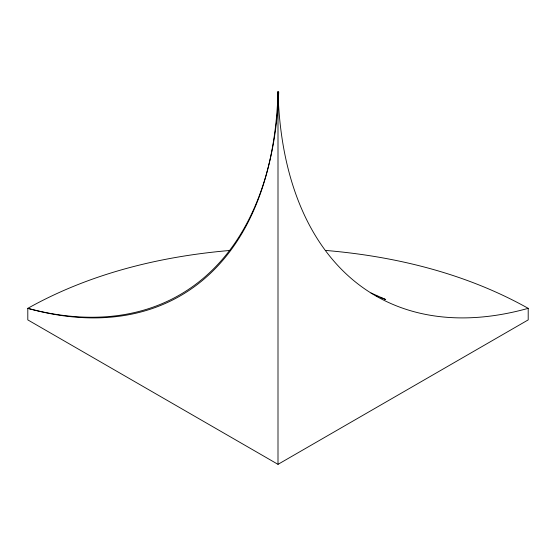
<?xml version="1.0" encoding="UTF-8"?>
<svg xmlns="http://www.w3.org/2000/svg" width="556" height="556" viewBox="0 0 556 556"><rect width="100%" height="100%" fill="white"/><g stroke="black" fill="none" stroke-linecap="round" stroke-linejoin="round"><path stroke-width="0.83" d="M278 464.343L528.2 319.895L528.2 308.337A472.009 272.516 -60 0 1 278 91.657A472.009 272.516 60 0 1 27.8 308.337L27.8 319.895L278 464.343L278 91.657M230.101 250.45C159.808 256.434 89.662 273.663 27.8 308.337A478.959 276.554 60 0 0 278.716 92.018M325.899 250.45C396.192 256.434 466.338 273.663 528.2 308.337M376.078 295.813L378.483 296.744M380.089 297.363L385.704 299.524L371.033 292.998"/></g></svg>
